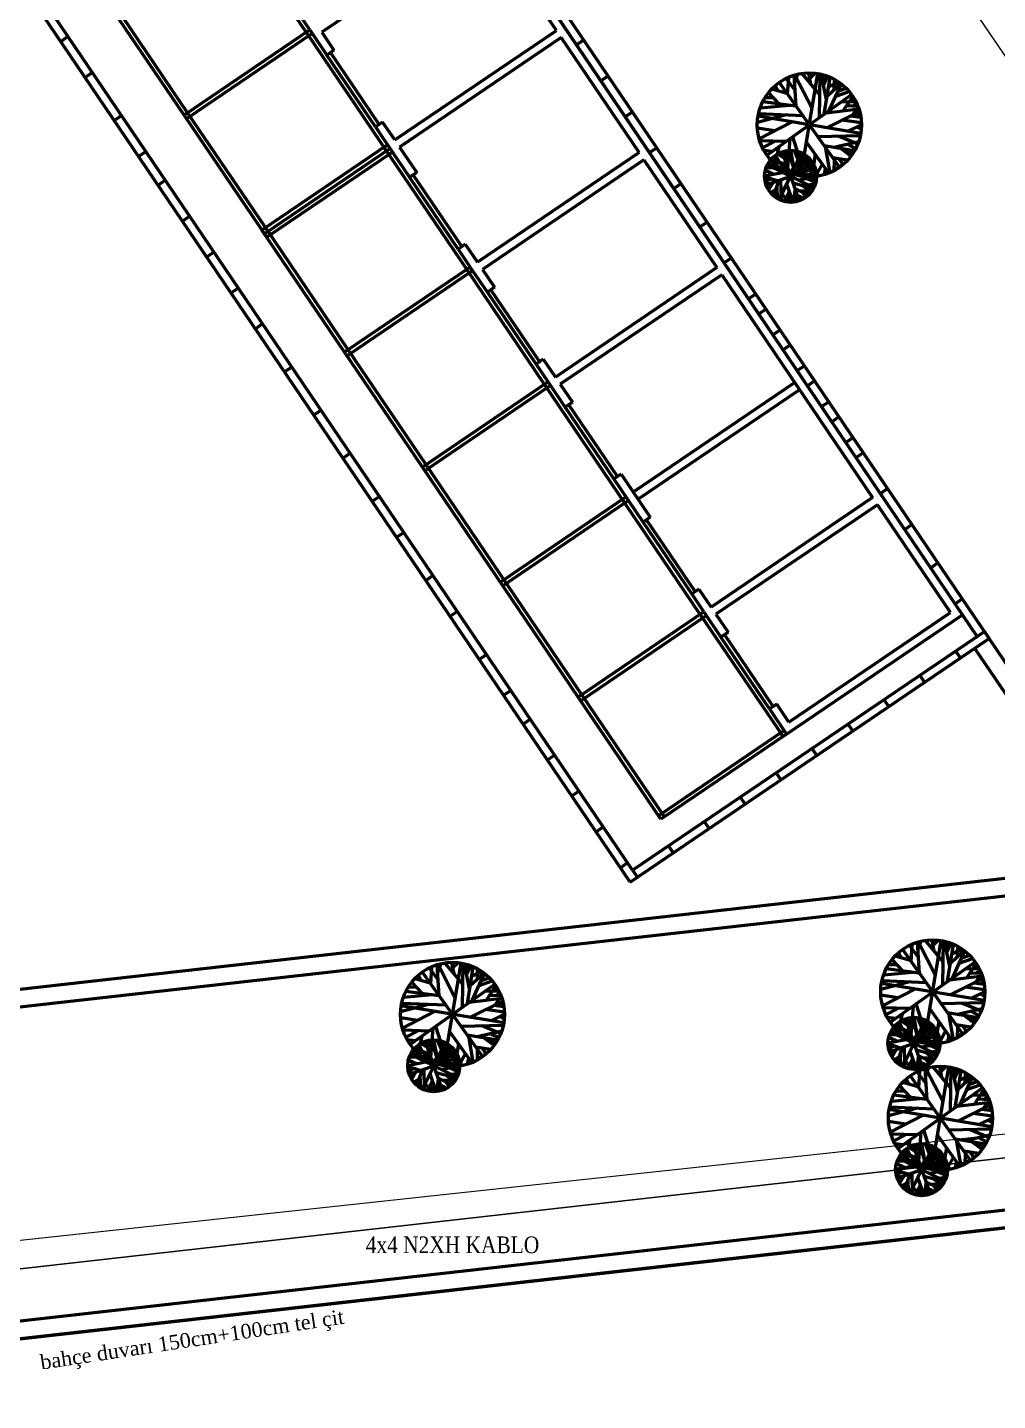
# Model space of a CAD drawing. Header units: millimetres. Extents: x 2046 to 14753, y 2361 to 29276.
# Drawn here: x 9819.6 to 10099.2, y 27766.3 to 28161.8 of the extents above; entities that cross this region are included whole.
import ezdxf

# ---------------------------------------------------------------- set-up
doc = ezdxf.new("R2010")
doc.units = ezdxf.units.MM
doc.layers.add('A.O. DUVAR', color=7, linetype='Continuous', lineweight=50)
doc.layers.add('TOPRAKLAMA', color=44, linetype='Continuous', lineweight=18)
doc.layers.add('AYDINLATMA', color=3, linetype='Continuous')
doc.layers.add('aydınlatma', color=3, linetype='Continuous')
doc.styles.add('A.O. MALZEME', font='times.ttf', dxfattribs={"height": 10})
doc.styles.add('YAZI', font='times.ttf', dxfattribs={"width": 0.85})

msp = doc.modelspace()

# ---------------------------------------------------------------- linework, layer by layer
at = {"layer": 'A.O. DUVAR'}
for p, q in [((10143.708, 27916.489), (9856.928, 28339.665)), ((10036.034, 28143.49), (10035.129, 28145.014)), ((10036.3, 28145.819), (10053.543, 28121.646)), ((10040.793, 28143.666), (10038.205, 28147.131)), ((10038.666, 28142.42), (10039.008, 28147.397)), ((10041.099, 28139.096), (10040.537, 28147.999)), ((10040.66, 28145.805), (10041.513, 28148.236)), ((10045.719, 28138.437), (10040.772, 28148.074)), ((10042.446, 28118.941), (10047.397, 28148.524)), ((10047.945, 28142.412), (10042.856, 28148.526)), ((10045.379, 28145.473), (10044.744, 28148.611)), ((10045.041, 28147.188), (10046.43, 28148.557)), ((10047.82, 28135.798), (10048.002, 28148.351)), ((10049.861, 28141.062), (10048.34, 28148.238)), ((10048.668, 28146.467), (10049.658, 28147.846)), ((10048.975, 28145.1), (10050.169, 28147.703)), ((10049.197, 28136.826), (10050.913, 28147.349)), ((10050.029, 28142.063), (10053.929, 28145.644)), ((10050.485, 28144.79), (10053.334, 28146.086)), ((10050.67, 28137.895), (10054.137, 28145.552)), ((10052.103, 28144.062), (10052.15, 28146.742)), ((10034.595, 28141.557), (10032.134, 28141.511)), ((10032.835, 28125.111), (10057.008, 28142.354)), ((10036.263, 28139.791), (10033.194, 28143.05)), ((10038.452, 28142.742), (10034.066, 28143.991)), ((10052.568, 28142.039), (10056.366, 28143.405)), ((10053.21, 28143.476), (10055.489, 28144.296)), ((10054.712, 28137.79), (10057.454, 28141.908)), ((10057.125, 28140.476), (10057.974, 28141.02)), ((10039.18, 28139.36), (10030.797, 28138.589)), ((10041.056, 28139.103), (10031.495, 28140.36)), ((10059.171, 28138.303), (10049.739, 28137.135)), ((10059.406, 28137.577), (10049.918, 28132.873)), ((10054.254, 28140.384), (10058.247, 28140.517)), ((10055.72, 28139.281), (10058.867, 28139.154)), ((10057.36, 28136.547), (10058.386, 28138.148)), ((10057.633, 28139.247), (10058.51, 28139.958)), ((10037.958, 28136.59), (10029.968, 28134.438)), ((10059.713, 28131.258), (10030.13, 28136.208)), ((10043.009, 28136.374), (10030.335, 28136.893)), ((10030.473, 28129.72), (10039.753, 28134.516)), ((10059.849, 28134.357), (10054.396, 28135.098)), ((10056.091, 28131.897), (10059.886, 28133.779)), ((10059.753, 28135.917), (10056.826, 28136.293)), ((10059.845, 28132.47), (10058.574, 28133.14)), ((10058.659, 28136.043), (10059.511, 28136.873)), ((10034.873, 28132.015), (10030.002, 28132.773)), ((10038.196, 28128.943), (10030.65, 28129.176)), ((10039.265, 28129.736), (10038.516, 28120.195)), ((10043.771, 28118.8), (10040.158, 28130.273)), ((10059.529, 28130.578), (10047.385, 28130.265)), ((10058.859, 28128.173), (10053.474, 28130.39)), ((10034.953, 28129.028), (10031.418, 28127.102)), ((10034.242, 28126.115), (10031.88, 28126.396)), ((10035.02, 28122.496), (10036.205, 28127.445)), ((10037.689, 28124.168), (10035.761, 28125.386)), ((10036.244, 28112.188), (10042.795, 28125.678)), ((10036.635, 28124.868), (10036.416, 28125.727)), ((10037.091, 28125.948), (10041.948, 28111.918)), ((10037.746, 28123.983), (10038.613, 28126.322)), ((10038.942, 28124.281), (10038.19, 28126.308)), ((10038.444, 28122.045), (10039.431, 28126.395)), ((10038.951, 28125.727), (10041.124, 28119.243)), ((10039.18, 28125.325), (10039.933, 28126.371)), ((10040.566, 28121.077), (10039.555, 28126.398)), ((10042.196, 28122.669), (10040.618, 28126.321)), ((10041.202, 28119.514), (10043.062, 28125.51)), ((10041.397, 28124.5), (10041.535, 28126.094)), ((10041.477, 28125.37), (10042.337, 28125.831)), ((10042.924, 28121.751), (10043.208, 28125.408)), ((10050.505, 28119.847), (10044.142, 28128.748)), ((10046.643, 28125.298), (10045.588, 28118.725)), ((10057.873, 28126.279), (10049.192, 28127.732)), ((10050.88, 28119.956), (10049.688, 28126.962)), ((10052.022, 28127.315), (10059.129, 28128.986)), ((10056.908, 28124.782), (10053.966, 28126.933)), ((10057.42, 28125.44), (10055.823, 28126.565)), ((10058.254, 28126.959), (10055.91, 28128.152)), ((10036.583, 28121.287), (10032.447, 28121.383)), ((10032.505, 28116.505), (10046.534, 28121.362)), ((10046.265, 28115.657), (10032.774, 28122.209)), ((10038.975, 28120.47), (10032.969, 28122.509)), ((10037.56, 28122.443), (10033.431, 28123.257)), ((10038.424, 28122.055), (10034.015, 28124.008)), ((10035.494, 28124.533), (10034.09, 28123.338)), ((10035.672, 28124.144), (10034.484, 28124.47)), ((10036.222, 28123.062), (10035.21, 28125.058)), ((10038.746, 28123.702), (10036.399, 28121.407)), ((10038.613, 28121.837), (10036.926, 28121.09)), ((10040.374, 28121.428), (10039.347, 28119.827)), ((10042.795, 28121.766), (10041.558, 28119.171)), ((10042.007, 28119.813), (10044.316, 28124.618)), ((10042.864, 28120.118), (10045.609, 28123.301)), ((10043.069, 28123.813), (10044.009, 28124.893)), ((10047.836, 28119.093), (10043.074, 28122.635)), ((10043.115, 28124.512), (10043.784, 28125.034)), ((10043.146, 28122.208), (10045.522, 28123.374)), ((10043.749, 28123.451), (10045.299, 28123.671)), ((10044.36, 28121.838), (10046.375, 28121.957)), ((10044.423, 28122.873), (10044.824, 28124.152)), ((10044.871, 28122.436), (10046.08, 28122.508)), ((10048.621, 28122.451), (10046.633, 28118.836)), ((10055.86, 28123.584), (10051.65, 28124.289)), ((10052.105, 28120.609), (10052.146, 28123.519)), ((10052.989, 28121.09), (10052.133, 28121.577)), ((10054.638, 28122.416), (10053.55, 28123.914)), ((10054.235, 28122.941), (10054.207, 28121.973)), ((10032.023, 28119.049), (10037.151, 28120.039)), ((10035.617, 28117.585), (10032.031, 28118.763)), ((10034.074, 28118.084), (10032.107, 28117.66)), ((10034.457, 28119.528), (10032.228, 28120.58)), ((10036.242, 28117.815), (10034.536, 28113.344)), ((10036.859, 28111.933), (10036.746, 28117.946)), ((10047.01, 28118.732), (10041.795, 28117.815)), ((10042.057, 28120.288), (10042.807, 28118.905)), ((10047, 28119.113), (10042.311, 28119.885)), ((10046.768, 28117.125), (10044.257, 28118.25)), ((10045.746, 28119.671), (10044.431, 28118.747)), ((10044.789, 28119.497), (10046.685, 28121.085)), ((10044.935, 28120.806), (10046.869, 28120.305)), ((10045.483, 28120.069), (10046.974, 28119.565)), ((10046.942, 28117.887), (10045.591, 28118.48)), ((10045.883, 28118.527), (10046.601, 28119.15)), ((10046.325, 28120.444), (10046.809, 28120.585)), ((10046.395, 28119.783), (10046.917, 28120)), ((10046.435, 28118.102), (10046.961, 28118.379)), ((10049.519, 28121.156), (10049.178, 28119.383)), ((10033.322, 28116.787), (10032.228, 28117.256)), ((10033.699, 28115.852), (10032.856, 28115.477)), ((10033.184, 28114.942), (10034.451, 28117.148)), ((10035.142, 28114.994), (10033.691, 28114.224)), ((10034.814, 28114.118), (10033.899, 28113.998)), ((10035.601, 28113.674), (10034.882, 28113.05)), ((10035.526, 28115.936), (10035.652, 28112.52)), ((10036.81, 28113.494), (10035.85, 28112.424)), ((10038.85, 28111.5), (10037.067, 28113.871)), ((10039.154, 28114.645), (10037.72, 28111.641)), ((10040.237, 28111.485), (10038.442, 28116.653)), ((10046.081, 28115.357), (10040.212, 28116.922)), ((10040.432, 28111.484), (10040.85, 28115.013)), ((10044.679, 28113.529), (10040.721, 28115.452)), ((10043.333, 28112.521), (10041.413, 28113.453)), ((10042.019, 28114.852), (10045.664, 28114.65)), ((10044.005, 28112.947), (10042.898, 28114.395)), ((10045.42, 28114.299), (10043.15, 28116.122)), ((10044.343, 28113.191), (10043.737, 28113.956)), ((10044.958, 28113.802), (10044.002, 28114.705)), ((10044.618, 28116.476), (10046.704, 28116.842)), ((10046.5, 28116.22), (10045.985, 28116.721)), ((10036.247, 28112.889), (10036.412, 28112.12)), ((10037.93, 28112.072), (10037.169, 28111.815)), ((10039.701, 28112.999), (10038.237, 28111.547)), ((10039.949, 28112.252), (10039.535, 28111.449)), ((10041.112, 28111.624), (10041.543, 28113.014)), ((10041.604, 28111.73), (10041.262, 28112.084)), ((10042.582, 28112.133), (10042.272, 28113.005)), ((10042.463, 28112.442), (10042.313, 28111.982)), ((10134.928, 27920.533), (10092.616, 27982.968)), ((9697.572, 27871.301), (10134.928, 27920.533)), ((9698.131, 27866.333), (10143.708, 27916.489)), ((10071.857, 27896.11), (10089.1, 27871.937)), ((10076.35, 27893.957), (10073.762, 27897.421)), ((10074.223, 27892.711), (10074.565, 27897.687)), ((10076.656, 27889.387), (10076.094, 27898.29)), ((10076.217, 27896.095), (10077.07, 27898.527)), ((10081.276, 27888.728), (10076.329, 27898.365)), ((10078.003, 27869.232), (10082.954, 27898.815)), ((10083.502, 27892.703), (10078.413, 27898.817)), ((10080.936, 27895.763), (10080.301, 27898.901)), ((10080.598, 27897.479), (10081.987, 27898.848)), ((10083.377, 27886.088), (10083.559, 27898.642)), ((10085.418, 27891.353), (10083.897, 27898.528)), ((10084.225, 27896.757), (10085.215, 27898.136)), ((10084.532, 27895.39), (10085.726, 27897.993)), ((10084.754, 27887.117), (10086.47, 27897.64)), ((10085.586, 27892.354), (10089.486, 27895.934)), ((10086.042, 27895.081), (10088.891, 27896.377)), ((10086.227, 27888.186), (10089.694, 27895.842)), ((10087.66, 27894.352), (10087.707, 27897.033)), ((9937.814, 27889.632), (9938.667, 27892.063)), ((9942.872, 27882.264), (9937.926, 27891.901)), ((9939.6, 27862.768), (9944.55, 27892.351)), ((9945.099, 27886.239), (9940.009, 27892.353)), ((9942.532, 27889.3), (9941.897, 27892.438)), ((9942.194, 27891.015), (9943.584, 27892.384)), ((9944.973, 27879.625), (9945.155, 27892.178)), ((9947.014, 27884.889), (9945.493, 27892.065)), ((10068.392, 27875.402), (10092.565, 27892.645)), ((10071.82, 27890.082), (10068.751, 27893.341)), ((10074.009, 27893.033), (10069.623, 27894.282)), ((10071.591, 27893.781), (10070.686, 27895.305)), ((10088.125, 27892.33), (10091.923, 27893.696)), ((10088.767, 27893.767), (10091.046, 27894.587)), ((10090.269, 27888.081), (10093.011, 27892.198)), ((9933.188, 27887.317), (9932.283, 27888.841)), ((9933.453, 27889.646), (9950.696, 27865.473)), ((9937.946, 27887.493), (9935.358, 27890.958)), ((9935.819, 27886.247), (9936.161, 27891.224)), ((9938.253, 27882.923), (9937.69, 27891.826)), ((9945.822, 27890.294), (9946.811, 27891.673)), ((9946.128, 27888.927), (9947.322, 27891.53)), ((9946.35, 27880.653), (9948.066, 27891.176)), ((9947.182, 27885.89), (9951.083, 27889.471)), ((9947.638, 27888.617), (9950.488, 27889.913)), ((9947.823, 27881.722), (9951.29, 27889.379)), ((9949.256, 27887.889), (9949.303, 27890.569)), ((9950.363, 27887.303), (9952.642, 27888.123)), ((10074.737, 27889.651), (10066.354, 27888.88)), ((10076.613, 27889.394), (10067.052, 27890.651)), ((10070.152, 27891.848), (10067.691, 27891.802)), ((10094.728, 27888.594), (10085.296, 27887.426)), ((10089.811, 27890.675), (10093.804, 27890.807)), ((10091.277, 27889.571), (10094.424, 27889.445)), ((10092.682, 27890.766), (10093.531, 27891.311)), ((10092.917, 27886.837), (10093.943, 27888.439)), ((10093.19, 27889.537), (10094.068, 27890.248)), ((9938.209, 27882.93), (9928.648, 27884.187)), ((9931.749, 27885.384), (9929.287, 27885.338)), ((9929.988, 27868.938), (9954.161, 27886.181)), ((9933.416, 27883.618), (9930.348, 27886.877)), ((9935.606, 27886.569), (9931.219, 27887.818)), ((9949.721, 27885.866), (9953.519, 27887.232)), ((9951.407, 27884.211), (9955.4, 27884.344)), ((9951.866, 27881.618), (9954.607, 27885.735)), ((9954.278, 27884.303), (9955.128, 27884.847)), ((10073.515, 27886.881), (10065.526, 27884.728)), ((10095.27, 27881.548), (10065.687, 27886.498)), ((10078.566, 27886.665), (10065.892, 27887.184)), ((10066.03, 27880.011), (10075.31, 27884.807)), ((10094.963, 27887.868), (10085.476, 27883.163)), ((10095.406, 27884.648), (10089.953, 27885.389)), ((10091.648, 27882.188), (10095.443, 27884.069)), ((10095.31, 27886.208), (10092.384, 27886.583)), ((10094.216, 27886.334), (10095.068, 27887.164)), ((9935.112, 27880.417), (9927.122, 27878.265)), ((9956.866, 27875.085), (9927.283, 27880.035)), ((9940.162, 27880.201), (9927.488, 27880.72)), ((9936.334, 27883.187), (9927.95, 27882.416)), ((9956.324, 27882.13), (9946.893, 27880.962)), ((9956.559, 27881.404), (9947.072, 27876.7)), ((9952.874, 27883.108), (9956.02, 27882.982)), ((9956.906, 27879.744), (9953.98, 27880.12)), ((9954.513, 27880.374), (9955.54, 27881.975)), ((9954.786, 27883.074), (9955.664, 27883.785)), ((9955.812, 27879.87), (9956.665, 27880.7)), ((10070.43, 27882.306), (10065.559, 27883.064)), ((10074.822, 27880.027), (10074.074, 27870.485)), ((10079.328, 27869.091), (10075.715, 27880.564)), ((10095.086, 27880.869), (10082.942, 27880.556)), ((10094.416, 27878.464), (10089.031, 27880.681)), ((10095.403, 27882.761), (10094.132, 27883.431)), ((9932.026, 27875.842), (9927.156, 27876.6)), ((9927.626, 27873.547), (9936.906, 27878.343)), ((9957.002, 27878.184), (9951.549, 27878.925)), ((9953.244, 27875.724), (9957.039, 27877.606)), ((9956.999, 27876.297), (9955.728, 27876.967)), ((10073.753, 27879.233), (10066.207, 27879.466)), ((10070.51, 27879.318), (10066.975, 27877.393)), ((10069.799, 27876.406), (10067.437, 27876.686)), ((10070.577, 27872.786), (10071.762, 27877.736)), ((10072.648, 27876.239), (10077.505, 27862.209)), ((10073.303, 27874.274), (10074.17, 27876.613)), ((10074.499, 27874.571), (10073.747, 27876.599)), ((10074.001, 27872.336), (10074.988, 27876.686)), ((10074.738, 27875.616), (10075.49, 27876.662)), ((10076.123, 27871.368), (10075.112, 27876.689)), ((10077.753, 27872.96), (10076.175, 27876.611)), ((10076.954, 27874.79), (10077.092, 27876.385)), ((10077.034, 27875.661), (10077.894, 27876.121)), ((10086.062, 27870.138), (10079.699, 27879.039)), ((10093.43, 27876.57), (10084.749, 27878.022)), ((10086.437, 27870.247), (10085.245, 27877.253)), ((10087.58, 27877.606), (10094.686, 27879.277)), ((10092.465, 27875.073), (10089.523, 27877.224)), ((10092.977, 27875.731), (10091.38, 27876.856)), ((10093.811, 27877.25), (10091.467, 27878.443)), ((9935.349, 27872.77), (9927.803, 27873.003)), ((9932.106, 27872.855), (9928.571, 27870.929)), ((9936.419, 27873.563), (9935.67, 27864.022)), ((9940.925, 27862.627), (9937.312, 27874.1)), ((9947.659, 27863.674), (9941.295, 27872.575)), ((9956.682, 27874.405), (9944.538, 27874.092)), ((9949.176, 27871.142), (9956.282, 27872.813)), ((9956.012, 27872), (9950.627, 27874.217)), ((10081.822, 27865.948), (10068.332, 27872.5)), ((10074.532, 27870.761), (10068.527, 27872.8)), ((10073.118, 27872.734), (10068.988, 27873.548)), ((10073.981, 27872.346), (10069.573, 27874.299)), ((10071.052, 27874.823), (10069.647, 27873.628)), ((10071.229, 27874.435), (10070.042, 27874.761)), ((10071.779, 27873.352), (10070.768, 27875.349)), ((10073.246, 27874.459), (10071.318, 27875.677)), ((10071.801, 27862.479), (10078.353, 27875.969)), ((10074.304, 27873.993), (10071.956, 27871.697)), ((10072.192, 27875.159), (10071.973, 27876.018)), ((10074.17, 27872.128), (10072.483, 27871.38)), ((10074.509, 27876.018), (10076.681, 27869.534)), ((10076.759, 27869.805), (10078.619, 27875.801)), ((10077.564, 27870.104), (10079.873, 27874.909)), ((10078.422, 27870.409), (10081.166, 27873.592)), ((10078.481, 27872.042), (10078.765, 27875.698)), ((10078.626, 27874.104), (10079.566, 27875.184)), ((10083.393, 27869.383), (10078.631, 27872.926)), ((10078.672, 27874.803), (10079.341, 27875.324)), ((10078.703, 27872.499), (10081.079, 27873.665)), ((10079.307, 27873.742), (10080.856, 27873.961)), ((10079.917, 27872.128), (10081.932, 27872.247)), ((10079.98, 27873.164), (10080.381, 27874.443)), ((10080.428, 27872.727), (10081.637, 27872.798)), ((10082.2, 27875.589), (10081.145, 27869.016)), ((10084.178, 27872.741), (10082.19, 27869.127)), ((10091.417, 27873.875), (10087.207, 27874.58)), ((10087.662, 27870.9), (10087.703, 27873.81)), ((10090.195, 27872.707), (10089.107, 27874.204)), ((10089.792, 27873.232), (10089.764, 27872.264)), ((9931.396, 27869.942), (9929.033, 27870.223)), ((9932.648, 27868.36), (9931.243, 27867.165)), ((9932.825, 27867.971), (9931.638, 27868.297)), ((9932.173, 27866.323), (9933.358, 27871.272)), ((9933.375, 27866.889), (9932.364, 27868.885)), ((9934.842, 27867.995), (9932.915, 27869.214)), ((9933.397, 27856.015), (9939.949, 27869.505)), ((9933.788, 27868.695), (9933.569, 27869.554)), ((9934.244, 27869.775), (9939.102, 27855.745)), ((9934.899, 27867.811), (9935.766, 27870.149)), ((9936.096, 27868.108), (9935.343, 27870.135)), ((9935.597, 27865.872), (9936.584, 27870.222)), ((9936.105, 27869.554), (9938.277, 27863.07)), ((9936.334, 27869.152), (9937.086, 27870.198)), ((9937.72, 27864.904), (9936.708, 27870.225)), ((9939.349, 27866.496), (9937.771, 27870.148)), ((9938.355, 27863.341), (9940.215, 27869.337)), ((9938.55, 27868.327), (9938.689, 27869.921)), ((9938.63, 27869.197), (9939.49, 27869.658)), ((9939.16, 27863.64), (9941.47, 27868.445)), ((9940.077, 27865.578), (9940.361, 27869.235)), ((9940.222, 27867.64), (9941.163, 27868.72)), ((9940.268, 27868.339), (9940.938, 27868.861)), ((9943.797, 27869.125), (9942.741, 27862.552)), ((9955.026, 27870.106), (9946.345, 27871.559)), ((9948.034, 27863.783), (9946.841, 27870.789)), ((9954.061, 27868.609), (9951.12, 27870.76)), ((9954.573, 27869.267), (9952.977, 27870.392)), ((9955.407, 27870.786), (9953.064, 27871.979)), ((10067.58, 27869.339), (10072.708, 27870.33)), ((10071.174, 27867.876), (10067.588, 27869.053)), ((10069.631, 27868.375), (10067.664, 27867.95)), ((10070.014, 27869.819), (10067.785, 27870.87)), ((10072.14, 27871.578), (10068.004, 27871.674)), ((10068.062, 27866.795), (10082.092, 27871.652)), ((10072.417, 27862.224), (10072.304, 27868.237)), ((10075.931, 27871.719), (10074.904, 27870.117)), ((10078.352, 27872.057), (10077.115, 27869.461)), ((10082.567, 27869.023), (10077.352, 27868.106)), ((10077.614, 27870.579), (10078.364, 27869.195)), ((10082.557, 27869.404), (10077.868, 27870.176)), ((10082.325, 27867.416), (10079.814, 27868.541)), ((10081.303, 27869.962), (10079.989, 27869.038)), ((10080.346, 27869.788), (10082.242, 27871.375)), ((10080.492, 27871.096), (10082.426, 27870.596)), ((10081.04, 27870.36), (10082.531, 27869.855)), ((10082.499, 27868.178), (10081.148, 27868.771)), ((10081.44, 27868.817), (10082.159, 27869.44)), ((10081.882, 27870.735), (10082.367, 27870.876)), ((10081.952, 27870.074), (10082.474, 27870.291)), ((10081.992, 27868.392), (10082.518, 27868.67)), ((10085.077, 27871.447), (10084.735, 27869.674)), ((10088.546, 27871.381), (10087.69, 27871.867)), ((9931.611, 27863.356), (9929.382, 27864.407)), ((9933.737, 27865.114), (9929.6, 27865.21)), ((9929.658, 27860.332), (9943.688, 27865.189)), ((9943.418, 27859.484), (9929.928, 27866.036)), ((9936.128, 27864.297), (9930.123, 27866.336)), ((9934.714, 27866.27), (9930.584, 27867.084)), ((9935.577, 27865.882), (9931.169, 27867.835)), ((9935.9, 27867.529), (9933.553, 27865.234)), ((9935.766, 27865.664), (9934.08, 27864.917)), ((9937.527, 27865.255), (9936.501, 27863.654)), ((9939.948, 27865.594), (9938.711, 27862.998)), ((9940.018, 27863.945), (9942.762, 27867.128)), ((9944.989, 27862.92), (9940.228, 27866.462)), ((9940.299, 27866.035), (9942.676, 27867.201)), ((9940.903, 27867.278), (9942.453, 27867.498)), ((9941.513, 27865.665), (9943.528, 27865.784)), ((9941.576, 27866.7), (9941.977, 27867.979)), ((9941.942, 27863.324), (9943.838, 27864.912)), ((9942.024, 27866.263), (9943.233, 27866.335)), ((9942.089, 27864.633), (9944.023, 27864.133)), ((9943.478, 27864.271), (9943.963, 27864.412)), ((9945.774, 27866.278), (9943.786, 27862.663)), ((9946.673, 27864.983), (9946.332, 27863.21)), ((9953.013, 27867.411), (9948.803, 27868.116)), ((9949.258, 27864.436), (9949.299, 27867.347)), ((9950.142, 27864.917), (9949.286, 27865.404)), ((9951.792, 27866.243), (9950.704, 27867.741)), ((9951.389, 27866.768), (9951.361, 27865.8)), ((10068.879, 27867.078), (10067.785, 27867.546)), ((10069.256, 27866.142), (10068.414, 27865.767)), ((10068.741, 27865.232), (10070.008, 27867.439)), ((10070.699, 27865.285), (10069.249, 27864.515)), ((10070.371, 27864.409), (10069.457, 27864.289)), ((10071.8, 27868.106), (10070.093, 27863.635)), ((10071.083, 27866.227), (10071.209, 27862.81)), ((10074.712, 27864.935), (10073.277, 27861.932)), ((10075.794, 27861.775), (10073.999, 27866.943)), ((10081.638, 27865.648), (10075.769, 27867.213)), ((10075.99, 27861.775), (10076.407, 27865.304)), ((10080.236, 27863.82), (10076.278, 27865.743)), ((10077.577, 27865.143), (10081.221, 27864.941)), ((10079.562, 27863.238), (10078.455, 27864.685)), ((10080.977, 27864.589), (10078.707, 27866.413)), ((10079.901, 27863.481), (10079.294, 27864.247)), ((10080.515, 27864.092), (10079.56, 27864.995)), ((10080.175, 27866.766), (10082.261, 27867.133)), ((10082.057, 27866.511), (10081.542, 27867.012)), ((9929.176, 27862.876), (9934.305, 27863.866)), ((9932.771, 27861.412), (9929.184, 27862.59)), ((9931.227, 27861.911), (9929.26, 27861.487)), ((9930.475, 27860.614), (9929.382, 27861.083)), ((9930.337, 27858.769), (9931.604, 27860.975)), ((9933.396, 27861.642), (9931.689, 27857.171)), ((9934.013, 27855.76), (9933.9, 27861.773)), ((9937.391, 27855.312), (9935.595, 27860.48)), ((9943.234, 27859.185), (9937.365, 27860.749)), ((9944.163, 27862.559), (9938.948, 27861.642)), ((9939.21, 27864.115), (9939.96, 27862.732)), ((9944.153, 27862.94), (9939.464, 27863.712)), ((9943.921, 27860.952), (9941.41, 27862.077)), ((9942.9, 27863.498), (9941.585, 27862.574)), ((9941.771, 27860.303), (9943.857, 27860.669)), ((9942.636, 27863.896), (9944.128, 27863.392)), ((9944.095, 27861.714), (9942.745, 27862.307)), ((9943.036, 27862.354), (9943.755, 27862.977)), ((9943.653, 27860.047), (9943.138, 27860.548)), ((9943.549, 27863.61), (9944.07, 27863.827)), ((9943.588, 27861.929), (9944.114, 27862.206)), ((10071.158, 27863.964), (10070.44, 27863.341)), ((10072.367, 27863.785), (10071.407, 27862.714)), ((10071.804, 27863.18), (10071.969, 27862.41)), ((10074.407, 27861.79), (10072.624, 27864.162)), ((10073.487, 27862.363), (10072.726, 27862.105)), ((10075.258, 27863.29), (10073.794, 27861.837)), ((10075.506, 27862.542), (10075.092, 27861.74)), ((10078.556, 27857.577), (10075.968, 27861.042)), ((10076.429, 27856.331), (10076.771, 27861.308)), ((10076.669, 27861.915), (10077.1, 27863.305)), ((10077.161, 27862.021), (10076.819, 27862.375)), ((10078.89, 27862.812), (10076.971, 27863.744)), ((10078.139, 27862.424), (10077.829, 27863.296)), ((10078.02, 27862.733), (10077.87, 27862.272)), ((10078.862, 27853.007), (10078.3, 27861.91)), ((10078.423, 27859.716), (10079.276, 27862.147)), ((10083.482, 27852.348), (10078.535, 27861.985)), ((10080.21, 27832.852), (10085.16, 27862.435)), ((10085.708, 27856.323), (10080.619, 27862.437)), ((10083.142, 27859.384), (10082.507, 27862.521)), ((10082.804, 27861.099), (10084.194, 27862.468)), ((10085.583, 27849.709), (10085.765, 27862.262)), ((10087.624, 27854.973), (10086.103, 27862.148)), ((10086.432, 27860.378), (10087.421, 27861.756)), ((10086.738, 27859.011), (10087.932, 27861.614)), ((10086.96, 27850.737), (10088.676, 27861.26)), ((10089.866, 27857.972), (10089.913, 27860.653)), ((9930.852, 27859.679), (9930.01, 27859.304)), ((9932.295, 27858.821), (9930.845, 27858.052)), ((9931.967, 27857.945), (9931.053, 27857.825)), ((9932.754, 27857.501), (9932.036, 27856.877)), ((9932.679, 27859.764), (9932.805, 27856.347)), ((9933.963, 27857.321), (9933.003, 27856.251)), ((9933.401, 27856.716), (9933.565, 27855.947)), ((9936.004, 27855.327), (9934.22, 27857.698)), ((9936.308, 27858.472), (9934.874, 27855.468)), ((9936.854, 27856.826), (9935.39, 27855.374)), ((9937.586, 27855.311), (9938.003, 27858.84)), ((9941.833, 27857.356), (9937.874, 27859.279)), ((9938.266, 27855.451), (9938.696, 27856.841)), ((9940.487, 27856.348), (9938.567, 27857.28)), ((9939.173, 27858.679), (9942.817, 27858.478)), ((9939.736, 27855.96), (9939.425, 27856.832)), ((9941.158, 27856.774), (9940.051, 27858.222)), ((9942.573, 27858.126), (9940.303, 27859.949)), ((9941.497, 27857.018), (9940.89, 27857.783)), ((9942.111, 27857.629), (9941.156, 27858.532)), ((10074.026, 27853.702), (10070.958, 27856.961)), ((10076.216, 27856.653), (10071.829, 27857.902)), ((10073.797, 27857.401), (10072.892, 27858.925)), ((10074.063, 27859.73), (10091.306, 27835.557)), ((10087.792, 27855.974), (10091.693, 27859.554)), ((10088.248, 27858.701), (10091.097, 27859.997)), ((10088.433, 27851.806), (10091.9, 27859.462)), ((10090.331, 27855.95), (10094.129, 27857.316)), ((10090.973, 27857.387), (10093.252, 27858.207)), ((9935.083, 27855.899), (9934.322, 27855.642)), ((9937.103, 27856.079), (9936.688, 27855.276)), ((9938.757, 27855.557), (9938.416, 27855.911)), ((9939.617, 27856.269), (9939.466, 27855.809)), ((10076.943, 27853.271), (10068.56, 27852.5)), ((10078.819, 27853.014), (10069.258, 27854.271)), ((10072.359, 27855.468), (10069.897, 27855.422)), ((10070.598, 27839.022), (10094.771, 27856.265)), ((10092.017, 27854.295), (10096.01, 27854.427)), ((10092.476, 27851.701), (10095.217, 27855.819)), ((10093.483, 27853.192), (10096.63, 27853.065)), ((10094.888, 27854.386), (10095.738, 27854.931)), ((10095.396, 27853.157), (10096.274, 27853.869)), ((10075.721, 27850.501), (10067.732, 27848.349)), ((10097.476, 27845.168), (10067.893, 27850.119)), ((10080.772, 27850.285), (10068.098, 27850.804)), ((10068.236, 27843.631), (10077.516, 27848.427)), ((10096.934, 27852.214), (10087.503, 27851.046)), ((10097.169, 27851.488), (10087.682, 27846.783)), ((10097.612, 27848.268), (10092.159, 27849.009)), ((10097.516, 27849.828), (10094.59, 27850.204)), ((10095.123, 27850.458), (10096.149, 27852.059)), ((10096.422, 27849.954), (10097.275, 27850.784)), ((10335.42, 27847.501), (8886.334, 27684.383)), ((10335.42, 27847.501), (8887.15, 27684.475)), ((10072.636, 27845.926), (10067.765, 27846.684)), ((10097.292, 27844.489), (10085.148, 27844.176)), ((10093.854, 27845.808), (10097.649, 27847.69)), ((10097.609, 27846.381), (10096.338, 27847.051)), ((8887.71, 27679.506), (10344.2, 27843.458)), ((8887.71, 27679.506), (10344.2, 27843.458)), ((10344.2, 27843.458), (8887.71, 27679.506)), ((10075.959, 27842.853), (10068.413, 27843.087)), ((10072.716, 27842.938), (10069.181, 27841.013)), ((10072.783, 27836.406), (10073.968, 27841.356)), ((10077.029, 27843.647), (10076.28, 27834.105)), ((10081.534, 27832.711), (10077.922, 27844.184)), ((10088.268, 27833.758), (10081.905, 27842.659)), ((10095.636, 27840.19), (10086.955, 27841.643)), ((10088.644, 27833.867), (10087.451, 27840.873)), ((10089.786, 27841.226), (10096.892, 27842.897)), ((10096.622, 27842.084), (10091.237, 27844.301)), ((10094.671, 27838.693), (10091.73, 27840.844)), ((10095.183, 27839.351), (10093.587, 27840.476)), ((10096.017, 27840.87), (10093.674, 27842.063)), ((10072.005, 27840.026), (10069.643, 27840.307)), ((10075.324, 27836.354), (10071.194, 27837.168)), ((10076.187, 27835.966), (10071.779, 27837.919)), ((10073.258, 27838.443), (10071.853, 27837.248)), ((10073.435, 27838.055), (10072.248, 27838.381)), ((10073.985, 27836.972), (10072.974, 27838.969)), ((10075.452, 27838.079), (10073.524, 27839.297)), ((10074.007, 27826.099), (10080.559, 27839.589)), ((10076.51, 27837.613), (10074.162, 27835.318)), ((10074.398, 27838.779), (10074.179, 27839.638)), ((10074.854, 27839.859), (10079.712, 27825.829)), ((10075.509, 27837.894), (10076.376, 27840.233)), ((10076.705, 27838.192), (10075.953, 27840.219)), ((10076.207, 27835.956), (10077.194, 27840.306)), ((10076.715, 27839.638), (10078.887, 27833.154)), ((10076.944, 27839.236), (10077.696, 27840.282)), ((10078.33, 27834.988), (10077.318, 27840.309)), ((10079.959, 27836.58), (10078.381, 27840.231)), ((10078.965, 27833.425), (10080.825, 27839.421)), ((10079.16, 27838.411), (10079.299, 27840.005)), ((10079.24, 27839.281), (10080.1, 27839.742)), ((10079.77, 27833.724), (10082.08, 27838.529)), ((10080.628, 27834.029), (10083.372, 27837.212)), ((10080.687, 27835.662), (10080.971, 27839.319)), ((10080.832, 27837.724), (10081.773, 27838.804)), ((10085.599, 27833.003), (10080.838, 27836.546)), ((10080.878, 27838.423), (10081.547, 27838.945)), ((10080.909, 27836.119), (10083.285, 27837.285)), ((10081.513, 27837.362), (10083.062, 27837.582)), ((10082.186, 27836.784), (10082.587, 27838.063)), ((10084.406, 27839.209), (10083.351, 27832.636)), ((10093.623, 27837.495), (10089.413, 27838.2)), ((10089.868, 27834.52), (10089.909, 27837.43)), ((10092.402, 27836.327), (10091.314, 27837.825)), ((10091.999, 27836.852), (10091.971, 27835.884)), ((10069.786, 27832.96), (10074.915, 27833.95)), ((10073.381, 27831.496), (10069.794, 27832.674)), ((10072.221, 27833.439), (10069.992, 27834.491)), ((10074.347, 27835.198), (10070.21, 27835.294)), ((10070.268, 27830.415), (10084.298, 27835.273)), ((10084.028, 27829.568), (10070.538, 27836.12)), ((10076.738, 27834.381), (10070.733, 27836.42)), ((10076.376, 27835.748), (10074.689, 27835.001)), ((10078.137, 27835.339), (10077.111, 27833.738)), ((10080.558, 27835.677), (10079.321, 27833.082)), ((10084.773, 27832.643), (10079.558, 27831.726)), ((10079.82, 27834.199), (10080.57, 27832.815)), ((10084.763, 27833.024), (10080.074, 27833.796)), ((10082.123, 27835.748), (10084.138, 27835.868)), ((10083.509, 27833.582), (10082.195, 27832.658)), ((10082.552, 27833.408), (10084.448, 27834.996)), ((10082.634, 27836.347), (10083.843, 27836.419)), ((10082.698, 27834.717), (10084.632, 27834.216)), ((10083.246, 27833.98), (10084.737, 27833.475)), ((10083.646, 27832.437), (10084.365, 27833.061)), ((10084.088, 27834.355), (10084.573, 27834.496)), ((10084.159, 27833.694), (10084.68, 27833.911)), ((10086.384, 27836.361), (10084.396, 27832.747)), ((10087.283, 27835.067), (10086.941, 27833.294)), ((10090.752, 27835.001), (10089.896, 27835.488)), ((10071.837, 27831.995), (10069.87, 27831.571)), ((10071.085, 27830.698), (10069.992, 27831.167)), ((10071.462, 27829.762), (10070.62, 27829.388)), ((10070.947, 27828.852), (10072.214, 27831.059)), ((10072.905, 27828.905), (10071.455, 27828.135)), ((10074.006, 27831.726), (10072.299, 27827.255)), ((10073.289, 27829.847), (10073.415, 27826.431)), ((10074.623, 27825.844), (10074.51, 27831.857)), ((10078, 27825.396), (10076.205, 27830.563)), ((10083.844, 27829.268), (10077.975, 27830.833)), ((10078.196, 27825.395), (10078.613, 27828.924)), ((10082.442, 27827.44), (10078.484, 27829.363)), ((10079.783, 27828.763), (10083.427, 27828.561)), ((10083.183, 27828.21), (10080.913, 27830.033)), ((10082.721, 27827.712), (10081.766, 27828.616)), ((10084.531, 27831.036), (10082.02, 27832.161)), ((10082.381, 27830.386), (10084.467, 27830.753)), ((10084.705, 27831.798), (10083.355, 27832.391)), ((10084.263, 27830.131), (10083.748, 27830.632)), ((10084.198, 27832.013), (10084.724, 27832.29)), ((10072.577, 27828.029), (10071.663, 27827.909)), ((10073.364, 27827.584), (10072.646, 27826.961)), ((10074.573, 27827.405), (10073.613, 27826.334)), ((10074.011, 27826.8), (10074.175, 27826.03)), ((10076.613, 27825.411), (10074.83, 27827.782)), ((10075.693, 27825.983), (10074.932, 27825.725)), ((10076.918, 27828.555), (10075.483, 27825.552)), ((10077.464, 27826.91), (10076, 27825.458)), ((10077.712, 27826.163), (10077.298, 27825.36)), ((10078.875, 27825.535), (10079.306, 27826.925)), ((10079.367, 27825.641), (10079.025, 27825.995)), ((10081.097, 27826.432), (10079.177, 27827.364)), ((10080.346, 27826.044), (10080.035, 27826.916)), ((10080.226, 27826.353), (10080.076, 27825.893)), ((10081.768, 27826.858), (10080.661, 27828.305)), ((10082.107, 27827.102), (10081.5, 27827.867))]:
    msp.add_line(p, q, dxfattribs=at)
at = {"layer": 'A.O. DUVAR', "ltscale": 0.1}
for p, q in [((10096.755, 27985.773), (9856.928, 28339.665)), ((10093.283, 27986.44), (9856.261, 28336.192)), ((10089.075, 27992.649), (9860.468, 28329.984)), ((9993.278, 27915.648), (9753.451, 28269.54)), ((9993.945, 27919.12), (9756.923, 28268.873)), ((9899.892, 28160.401), (9855.012, 28226.627)), ((9864.71, 28136.559), (9819.83, 28202.784)), ((9865.745, 28137.26), (9820.865, 28203.485)), ((9950.964, 28191.992), (9904.399, 28160.435)), ((9972.001, 28160.949), (9950.964, 28191.992)), ((9900.927, 28161.103), (9897.421, 28166.276)), ((9900.927, 28161.103), (9864.71, 28136.559)), ((9900.927, 28161.103), (9905.836, 28153.859)), ((9925.436, 28129.392), (9972.001, 28160.949)), ((9829.186, 28157.784), (9831.255, 28159.187)), ((9901.628, 28160.068), (9865.411, 28135.524)), ((9899.86, 28160.38), (9900.562, 28159.345)), ((9899.892, 28160.401), (9923.735, 28125.219)), ((9904.399, 28160.435), (9907.905, 28155.262)), ((9973.404, 28158.879), (9926.839, 28127.323)), ((9995.843, 28125.766), (9973.404, 28158.879)), ((9977.831, 28156.803), (9979.9, 28158.205)), ((9907.905, 28155.262), (9905.836, 28153.859)), ((9919.861, 28133.164), (9905.836, 28153.859)), ((9920.895, 28133.865), (9906.87, 28154.56)), ((9836.198, 28147.437), (9838.268, 28148.839)), ((9984.843, 28146.455), (9986.913, 28147.858)), ((9889.587, 28102.078), (9865.745, 28137.26)), ((9991.855, 28136.107), (9993.925, 28137.51)), ((9844.613, 28135.019), (9846.683, 28136.422)), ((9888.552, 28101.377), (9864.71, 28136.559)), ((9921.93, 28134.566), (9919.861, 28133.164)), ((9919.861, 28133.164), (9924.769, 28125.92)), ((9925.436, 28129.392), (9921.93, 28134.566)), ((9851.626, 28124.672), (9853.695, 28126.074)), ((9923.367, 28127.99), (9887.15, 28103.446)), ((9924.068, 28126.955), (9887.851, 28102.411)), ((9924.068, 28126.955), (9887.851, 28102.411)), ((9924.769, 28125.92), (9888.552, 28101.377)), ((9922.3, 28127.267), (9923.002, 28126.232)), ((9922.332, 28127.289), (9946.175, 28092.106)), ((9923.002, 28126.232), (9923.703, 28125.198)), ((9923.367, 28127.99), (9929.678, 28118.677)), ((9926.839, 28127.323), (9931.748, 28120.079)), ((9995.843, 28125.766), (9949.279, 28094.21)), ((9998.868, 28125.76), (10000.938, 28127.162)), ((9997.246, 28123.697), (9950.681, 28092.141)), ((9997.246, 28123.697), (10018.283, 28092.654)), ((9857.236, 28116.394), (9859.305, 28117.796)), ((9931.748, 28120.079), (9929.678, 28118.677)), ((9943.703, 28097.982), (9929.678, 28118.677)), ((9944.738, 28098.683), (9930.713, 28119.378)), ((10005.88, 28115.412), (10007.95, 28116.815)), ((9864.248, 28106.046), (9866.318, 28107.448)), ((10013.37, 28104.36), (10015.44, 28105.762)), ((9910.992, 28068.264), (9887.15, 28103.446)), ((9912.027, 28068.965), (9888.185, 28104.147)), ((9945.773, 28099.384), (9943.703, 28097.982)), ((9943.703, 28097.982), (9947.209, 28092.808)), ((9945.773, 28099.384), (9949.279, 28094.21)), ((9871.261, 28095.698), (9873.33, 28097.101)), ((10020.383, 28094.012), (10022.452, 28095.415)), ((9947.209, 28092.808), (9910.992, 28068.264)), ((9947.911, 28091.773), (9911.694, 28067.229)), ((9968.614, 28058.994), (9946.175, 28092.106)), ((9952.118, 28085.564), (9947.209, 28092.808)), ((9950.681, 28092.141), (9954.188, 28086.967)), ((10018.283, 28092.654), (9971.719, 28061.098)), ((10019.686, 28090.584), (9973.121, 28059.028)), ((10019.686, 28090.584), (10063.163, 28026.428)), ((9878.273, 28085.35), (9880.343, 28086.753)), ((9954.188, 28086.967), (9952.118, 28085.564)), ((9967.178, 28065.57), (9953.153, 28086.266)), ((9966.143, 28064.869), (9952.118, 28085.564)), ((10027.395, 28083.664), (10029.465, 28085.067)), ((10030.347, 28079.308), (10032.417, 28080.711)), ((9887.355, 28076.405), (9885.286, 28075.003)), ((10034.408, 28073.317), (10036.477, 28074.719)), ((10037.36, 28068.961), (10039.43, 28070.363)), ((9933.432, 28035.151), (9910.992, 28068.264)), ((9934.467, 28035.853), (9912.027, 28068.965)), ((9968.213, 28066.271), (9966.143, 28064.869)), ((9968.213, 28066.271), (9971.719, 28061.098)), ((9895.77, 28063.988), (9893.701, 28062.586)), ((9969.649, 28059.695), (9966.143, 28064.869)), ((10041.42, 28062.969), (10043.49, 28064.371)), ((9969.649, 28059.695), (9933.432, 28035.151)), ((9970.351, 28058.66), (9934.134, 28034.117)), ((9968.583, 28058.972), (9969.284, 28057.937)), ((10013.494, 27992.768), (9968.614, 28058.994)), ((9974.558, 28052.452), (9969.649, 28059.695)), ((9973.121, 28059.028), (9976.628, 28053.854)), ((10040.723, 28059.541), (9994.159, 28027.985)), ((10044.372, 28058.613), (10046.442, 28060.015)), ((10042.126, 28057.472), (9995.561, 28025.915)), ((10048.433, 28052.621), (10050.502, 28054.024)), ((9904.185, 28051.571), (9902.116, 28050.168)), ((9976.628, 28053.854), (9974.558, 28052.452)), ((9988.583, 28031.756), (9974.558, 28052.452)), ((9989.618, 28032.457), (9975.593, 28053.153)), ((10051.385, 28048.265), (10053.455, 28049.668)), ((10055.445, 28042.274), (10057.515, 28043.676)), ((9912.6, 28039.154), (9910.531, 28037.751)), ((10058.397, 28037.917), (10060.467, 28039.32)), ((9978.312, 27968.926), (9933.432, 28035.151)), ((9979.347, 27969.627), (9934.467, 28035.853)), ((9990.653, 28033.159), (9988.583, 28031.756)), ((9996.998, 28019.339), (9988.583, 28031.756)), ((9990.653, 28033.159), (9999.068, 28020.741)), ((9918.946, 28025.334), (9921.015, 28026.736)), ((9992.089, 28026.582), (9955.872, 28002.039)), ((10063.163, 28026.428), (10016.599, 27994.872)), ((10065.41, 28027.57), (10067.479, 28028.972)), ((9992.79, 28025.548), (9956.574, 28001.004)), ((10064.566, 28024.359), (10018.001, 27992.803)), ((10085.603, 27993.316), (10064.566, 28024.359)), ((9999.068, 28020.741), (9996.998, 28019.339)), ((10011.023, 27998.644), (9996.998, 28019.339)), ((10012.058, 27999.345), (9998.033, 28020.04)), ((10072.422, 28017.222), (10074.492, 28018.625)), ((9925.958, 28014.986), (9928.028, 28016.389)), ((10079.912, 28006.17), (10081.982, 28007.572)), ((9934.373, 28002.569), (9936.443, 28003.971)), ((10013.093, 28000.046), (10011.023, 27998.644)), ((10014.529, 27993.47), (10011.023, 27998.644)), ((10013.093, 28000.046), (10016.599, 27994.872)), ((10086.925, 27995.822), (10088.994, 27997.225)), ((9941.385, 27992.221), (9943.455, 27993.624)), ((10014.529, 27993.47), (9978.312, 27968.926)), ((10015.23, 27992.435), (9979.014, 27967.891)), ((10013.463, 27992.747), (10014.164, 27991.712)), ((10013.494, 27992.768), (10037.337, 27957.586)), ((10014.529, 27993.47), (10019.438, 27986.226)), ((10018.001, 27992.803), (10021.507, 27987.629)), ((10038.372, 27958.288), (10089.075, 27992.649)), ((10039.039, 27961.76), (10085.603, 27993.316)), ((10021.507, 27987.629), (10019.438, 27986.226)), ((10034.498, 27966.232), (10020.473, 27986.928)), ((10093.283, 27986.44), (10095.352, 27987.843)), ((10095.352, 27987.843), (10096.755, 27985.773)), ((9993.278, 27915.648), (10096.755, 27985.773)), ((9993.945, 27919.12), (10093.283, 27986.44)), ((10033.463, 27965.531), (10019.438, 27986.226)), ((9949.8, 27979.804), (9951.87, 27981.206)), ((10087.074, 27982.233), (10088.477, 27980.163)), ((10076.727, 27975.22), (10078.129, 27973.151)), ((9956.813, 27969.456), (9958.883, 27970.859)), ((10002.155, 27933.744), (9978.312, 27968.926)), ((10003.189, 27934.445), (9979.347, 27969.627)), ((10066.379, 27968.208), (10067.781, 27966.138)), ((10035.532, 27966.933), (10033.463, 27965.531)), ((10033.463, 27965.531), (10038.372, 27958.288)), ((10039.039, 27961.76), (10035.532, 27966.933)), ((9962.423, 27961.178), (9964.493, 27962.581)), ((10037.67, 27959.322), (10001.453, 27934.779)), ((10056.031, 27961.195), (10057.434, 27959.126)), ((10038.372, 27958.288), (10002.155, 27933.744)), ((10036.604, 27958.6), (10037.305, 27957.565)), ((9969.435, 27950.83), (9971.505, 27952.233)), ((10045.683, 27954.183), (10047.086, 27952.113)), ((10035.336, 27947.17), (10036.738, 27945.101)), ((9976.448, 27940.483), (9978.517, 27941.885)), ((10024.988, 27940.158), (10026.391, 27938.088)), ((9983.46, 27930.135), (9985.53, 27931.537)), ((10014.64, 27933.145), (10016.043, 27931.076)), ((10004.293, 27926.133), (10005.695, 27924.063)), ((9992.542, 27921.19), (9990.473, 27919.787)), ((9993.945, 27919.12), (9995.347, 27917.051))]:
    msp.add_line(p, q, dxfattribs=at)
at = {"layer": 'A.O. DUVAR'}
for centre, radius in [((10044.921, 28133.733), 14.997), ((10039.52, 28118.933), 7.499), ((10080.479, 27884.023), 14.997), ((9942.075, 27877.56), 14.997), ((10075.077, 27869.224), 7.499), ((9936.673, 27862.76), 7.499), ((10082.685, 27847.643), 14.997), ((10077.283, 27832.844), 7.499)]:
    msp.add_circle(centre, radius, dxfattribs=at)
at = {"layer": 'aydınlatma'}
msp.add_lwpolyline([(9051.826, 27718.107), (10286.385, 27857.076)], dxfattribs=at)
at = {"layer": 'TOPRAKLAMA'}
msp.add_lwpolyline([(8089.754, 27341.919), (8878.769, 27711.205), (10298.885, 27864.424), (9861.335, 28505.112), (9593.381, 28437.617), (8831.634, 28527.025), (7957.776, 28302.2)], dxfattribs=at)

# ---------------------------------------------------------------- texts
at = {"layer": 'A.O. DUVAR', "style": 'A.O. MALZEME'}
msp.add_text('bahçe duvarı 150cm+100cm tel çit', height=4.21426, rotation=8.62927, dxfattribs=at).set_placement((9823.608, 27775.235, 2.634))
at = {"layer": 'AYDINLATMA', "color": 2, "insert": (9917.068, 27813.592), "char_height": 4.80249, "width": 57.19075, "attachment_point": 1, "style": 'YAZI'}
msp.add_mtext('{\\C256;4x4 N2XH KABLO}', dxfattribs=at)

doc.saveas('drawing.dxf')
